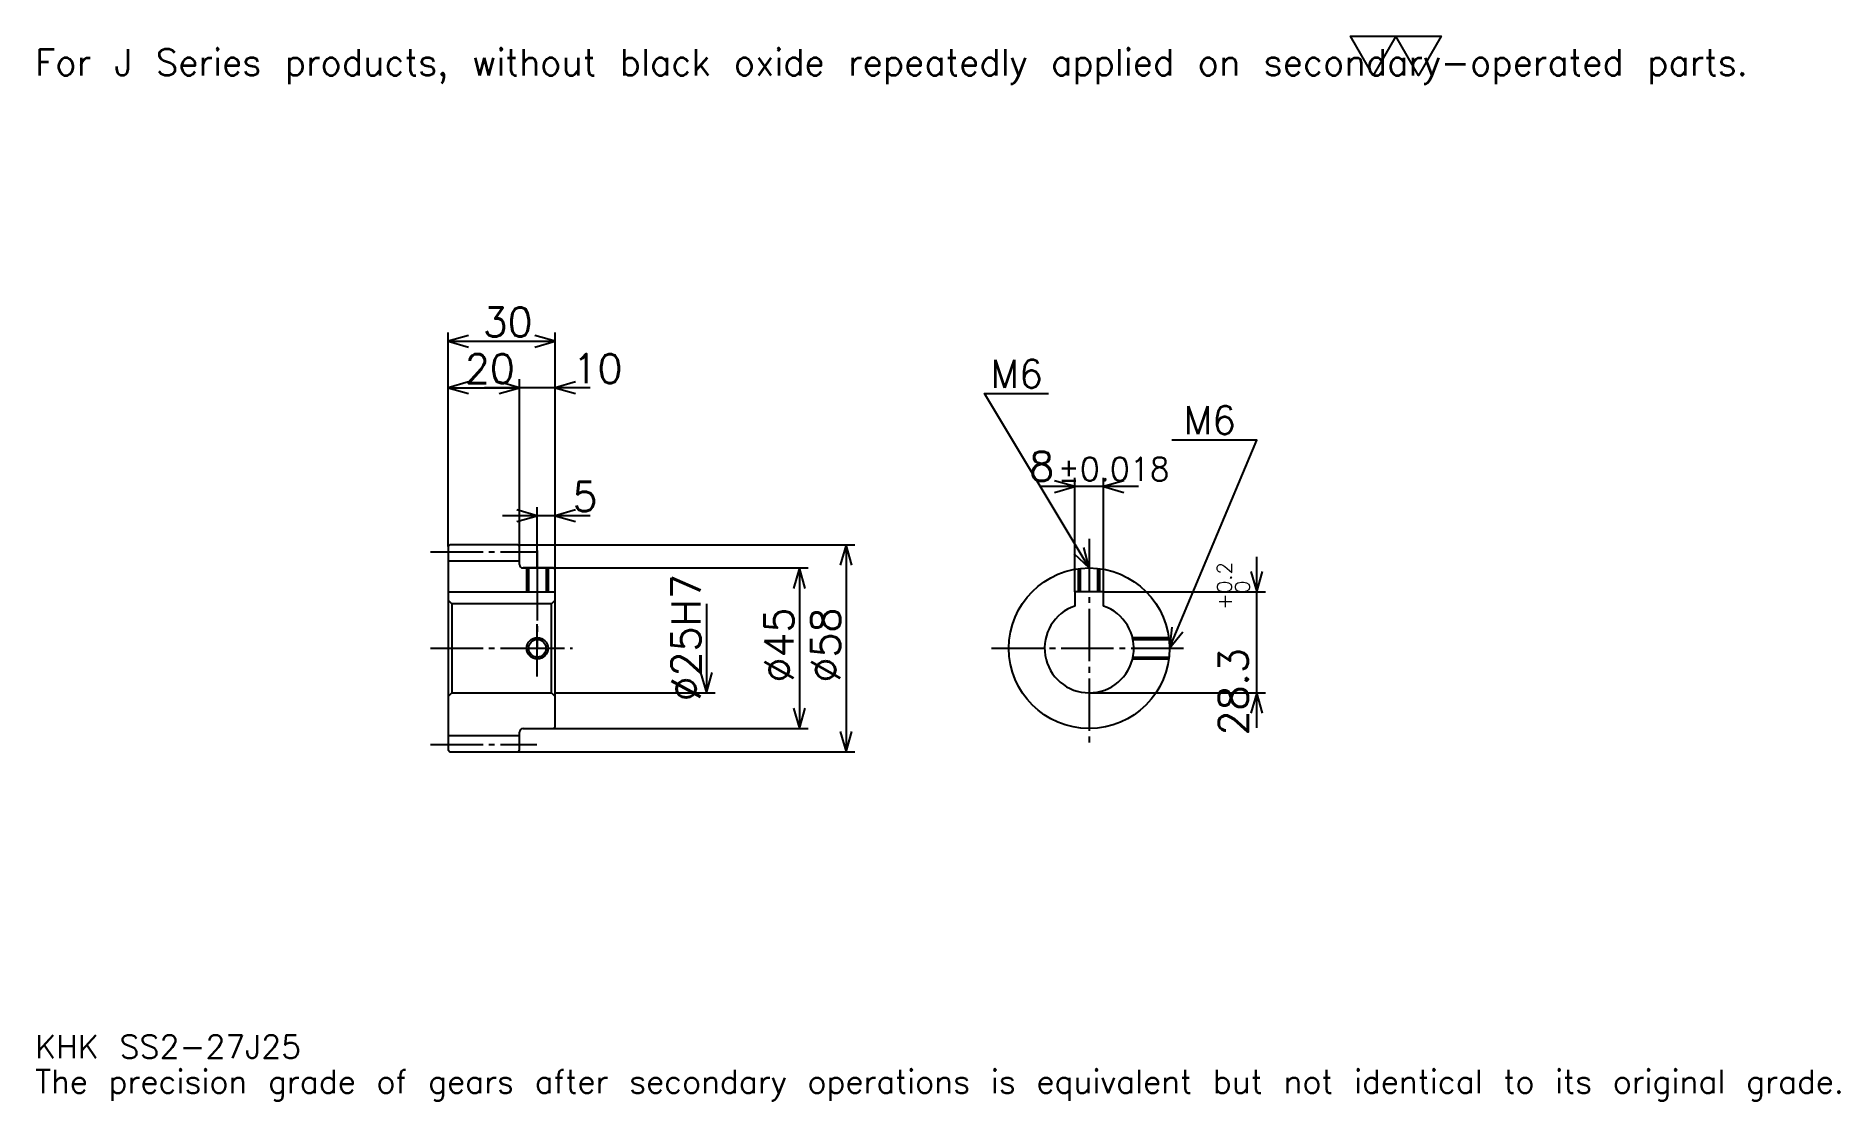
# Model space of a CAD drawing. Extents: x 17 to 522, y 6 to 304.
import ezdxf

# ---------------------------------------------------------------- set-up
doc = ezdxf.new("R2010")
doc.units = 0
doc.linetypes.add('DASHDOT', pattern=[19.565218, 14.673913, -1.630435, 1.630435, -1.630435])
doc.layers.get('0').update_dxf_attribs({"linetype": 'CONTINUOUS'})
doc.layers.add('DASHDOT', color=6, linetype='DASHDOT')
doc.styles.add('KANJI', font='TXT', dxfattribs={"bigfont": 'BIGFONT'})

msp = doc.modelspace()

# ---------------------------------------------------------------- linework, layer by layer
at = {"color": 5}
for p, q in [((132.065216, 161.880432), (132.065216, 221.391296)), ((132.065216, 218.945648), (162.065216, 218.945648)), ((162.065216, 161.880432), (162.065216, 221.391296)), ((152.065216, 161.880432), (152.065216, 208.347839)), ((132.065216, 205.902176), (152.065216, 205.902176)), ((171.847824, 205.902176), (142.282608, 205.902176)), ((325.521729, 178.206512), (297.956543, 178.206512)), ((307.739136, 148.680435), (307.739136, 180.652176)), ((315.739136, 148.680435), (315.739136, 180.652176)), ((157.065216, 161.880432), (157.065216, 172.478256)), ((171.847824, 170.032608), (147.282608, 170.032608)), ((132.065216, 161.380432), (132.065216, 161.880432)), ((151.565216, 161.880432), (162.065216, 161.880432)), ((152.065216, 161.380432), (152.065216, 161.880432)), ((157.065216, 155.380432), (157.065216, 161.880432)), ((157.065216, 155.380432), (157.065216, 161.880432)), ((162.065216, 161.880432), (246.032608, 161.880432)), ((162.065216, 154.880432), (162.065216, 161.880432)), ((243.586945, 161.880432), (243.586945, 103.880432)), ((358.695648, 110.597824), (358.695648, 158.463043)), ((153.065216, 155.380432), (162.065216, 155.380432)), ((162.065216, 155.380432), (232.989136, 155.380432)), ((230.543488, 155.380432), (230.543488, 110.380432)), ((315.739136, 148.680435), (361.141296, 148.680435)), ((204.456512, 145.380432), (204.456512, 120.380432)), ((162.065216, 120.380432), (206.902176, 120.380432)), ((311.739136, 120.380432), (361.141296, 120.380432)), ((153.065216, 110.380432), (162.065216, 110.380432)), ((162.065216, 110.380432), (232.989136, 110.380432)), ((151.565216, 103.880432), (162.065216, 103.880432)), ((162.065216, 103.880432), (246.032608, 103.880432))]:
    msp.add_line(p, q, dxfattribs=at)
at = {"color": 4}
for p, q in [((132.065216, 157.380432), (152.065216, 157.380432)), ((132.065216, 148.680435), (162.065216, 148.680435)), ((133.065216, 145.380432), (133.065216, 120.380432)), ((161.065216, 145.380432), (162.065216, 146.380432)), ((161.065216, 120.380432), (162.065216, 119.380432)), ((132.065216, 108.380432), (152.065216, 108.380432))]:
    msp.add_line(p, q, dxfattribs=at)
at = {"color": 7}
msp.add_lwpolyline([(391.304352, 293.478271), (384.945648, 304.5), (410.380432, 304.5), (404.021729, 293.478271), (397.663055, 304.5), (391.304352, 293.478271)], dxfattribs=at)
at = {"color": 5}
for points in [[(137.771744, 220.57608), (132.065216, 218.945648), (137.771744, 217.315216)], [(156.358688, 217.315216), (162.065216, 218.945648), (156.358688, 220.57608)], [(137.771744, 207.532608), (132.065216, 205.902176), (137.771744, 204.271744)], [(146.358688, 204.271744), (152.065216, 205.902176), (146.358688, 207.532608)], [(146.358688, 204.271744), (152.065216, 205.902176), (146.358688, 207.532608)], [(167.771729, 207.532608), (162.065216, 205.902176), (167.771729, 204.271744)], [(311.739136, 155.380432), (282.391296, 204.293472), (300.32608, 204.293472)], [(334.239136, 132.880432), (358.695648, 191.25), (334.891296, 191.25)], [(302.032593, 176.57608), (307.739136, 178.206512), (302.032593, 179.83696)], [(321.445679, 179.83696), (315.739136, 178.206512), (321.445679, 176.57608)], [(151.358688, 168.402176), (157.065216, 170.032608), (151.358688, 171.66304)], [(167.771729, 171.66304), (162.065216, 170.032608), (167.771729, 168.402176)], [(245.217377, 156.173904), (243.586945, 161.880432), (241.956512, 156.173904)], [(307.40506, 159.434875), (311.739136, 155.380432), (310.201233, 161.112579)], [(232.17392, 149.673904), (230.543488, 155.380432), (228.913055, 149.673904)], [(357.065216, 154.386948), (358.695648, 148.680435), (360.32608, 154.386948)], [(334.940613, 138.773697), (334.239136, 132.880432), (337.948151, 137.513565)], [(202.82608, 126.086952), (204.456512, 120.380432), (206.086945, 126.086952)], [(360.32608, 114.673912), (358.695648, 120.380432), (357.065216, 114.673912)], [(228.913055, 116.086952), (230.543488, 110.380432), (232.17392, 116.086952)], [(241.956512, 109.586952), (243.586945, 103.880432), (245.217377, 109.586952)]]:
    msp.add_lwpolyline(points, dxfattribs=at)
at = {"color": 4}
for points in [[(152.065216, 156.380432), (152.065216, 161.380432), (151.565216, 161.880432), (132.565216, 161.880432), (132.065216, 161.380432), (132.065216, 119.380432)], [(153.065216, 110.380432), (161.565216, 110.380432), (162.065216, 110.880432), (162.065216, 154.880432), (161.565216, 155.380432), (153.065216, 155.380432)], [(154.065216, 155.380432), (154.065216, 148.680435)], [(154.605225, 155.380432), (154.605225, 148.680435)], [(159.525208, 155.380432), (159.525208, 148.680435)], [(160.065216, 155.380432), (160.065216, 148.680435)], [(308.739136, 148.680435), (308.739136, 155.179535)], [(309.279114, 148.680435), (309.279114, 155.245544)], [(314.199158, 148.680435), (314.199158, 155.245544)], [(314.739136, 148.680435), (314.739136, 155.179535)], [(315.739136, 144.723145), (315.739136, 148.680435), (307.739136, 148.680435), (307.739136, 144.723145)], [(132.065216, 119.380432), (133.065216, 120.380432), (161.065216, 120.380432), (161.065216, 145.380432), (133.065216, 145.380432), (132.065216, 146.380432)], [(323.873779, 135.880432), (334.038239, 135.880432)], [(323.99469, 135.340439), (334.104248, 135.340439)], [(323.873779, 129.880432), (334.038239, 129.880432)], [(323.99469, 130.420425), (334.104248, 130.420425)], [(132.065216, 119.380432), (132.065216, 104.380432), (132.565216, 103.880432), (151.565216, 103.880432), (152.065216, 104.380432), (152.065216, 109.380432)]]:
    msp.add_lwpolyline(points, dxfattribs=at)
for centre, radius in [((311.739136, 132.880432), 22.5), ((157.065216, 132.880432), 2.46)]:
    msp.add_circle(centre, radius, dxfattribs=at)
at = {"color": 7}
msp.add_circle((157.065216, 132.880432), 3, dxfattribs=at)
at = {"color": 4}
for centre, radius, start, end in [((153.065216, 156.380432), 1, 180, 270), ((311.739136, 132.880432), 12.5, 108.66292518, 71.33707482), ((153.065216, 109.380432), 1, 90, 180)]:
    msp.add_arc(centre, radius, start, end, dxfattribs=at)
at = {"layer": 'DASHDOT', "color": 7}
for p, q in [((311.739136, 163.532608), (311.739136, 105.489128)), ((127.173912, 159.880432), (156.956512, 159.880432)), ((157.065216, 155.380432), (157.065216, 132.880432)), ((127.173912, 132.880432), (166.956512, 132.880432)), ((284.347839, 132.880432), (339.130432, 132.880432)), ((127.173912, 105.880432), (156.956512, 105.880432))]:
    msp.add_line(p, q, dxfattribs=at)
for points in [[(157.065216, 160.271729), (157.065216, 143.789124)], [(157.065216, 124.989128), (157.065216, 140.771744)], [(149.17392, 132.880432), (164.956512, 132.880432)]]:
    msp.add_lwpolyline(points, dxfattribs=at)

# ---------------------------------------------------------------- texts
at = {"color": 7, "style": 'KANJI'}
for s, height, p in [('For J Series products, without black oxide repeatedly applied on secondary-operated parts.', 7.336957, (16.304348, 293.478271)), ('30', 8.152174, (141.766296, 220.25)), ('20', 8.152174, (136.766296, 207.206512)), ('10', 8.152174, (166.956512, 207.206512)), ('M6', 7.826087, (284.021729, 205.92392)), ('M6', 7.826087, (338.152161, 192.880432)), ('8', 8.152174, (294.911438, 179.83696)), ('%%p0.018', 6.521739, (302.981079, 179.83696)), ('5', 8.152174, (166.956512, 171.33696)), ('KHK SS2-27J25', 6.521739, (16.304348, 17.934782)), ('The precision grade of gears after secondary operations is equivalent but not identical to its original grade.', 6.521739, (16.304348, 8.152174))]:
    msp.add_text(s, height=height, dxfattribs=at).set_placement(p)
for s, height, p in [('%%c25H7', 8.152174, (202.82608, 118.002716)), ('0.2', 4.076087, (351.684784, 148.306717)), ('+', 4.076087, (351.684784, 143.741501)), ('0', 4.076087, (356.739136, 148.306717)), ('%%c45', 8.152174, (228.913055, 123.301628)), ('%%c58', 8.152174, (241.956512, 123.301628)), ('28.3', 8.152174, (356.25, 108.455658))]:
    msp.add_text(s, height=height, rotation=90, dxfattribs=at).set_placement(p)

doc.saveas('drawing.dxf')
